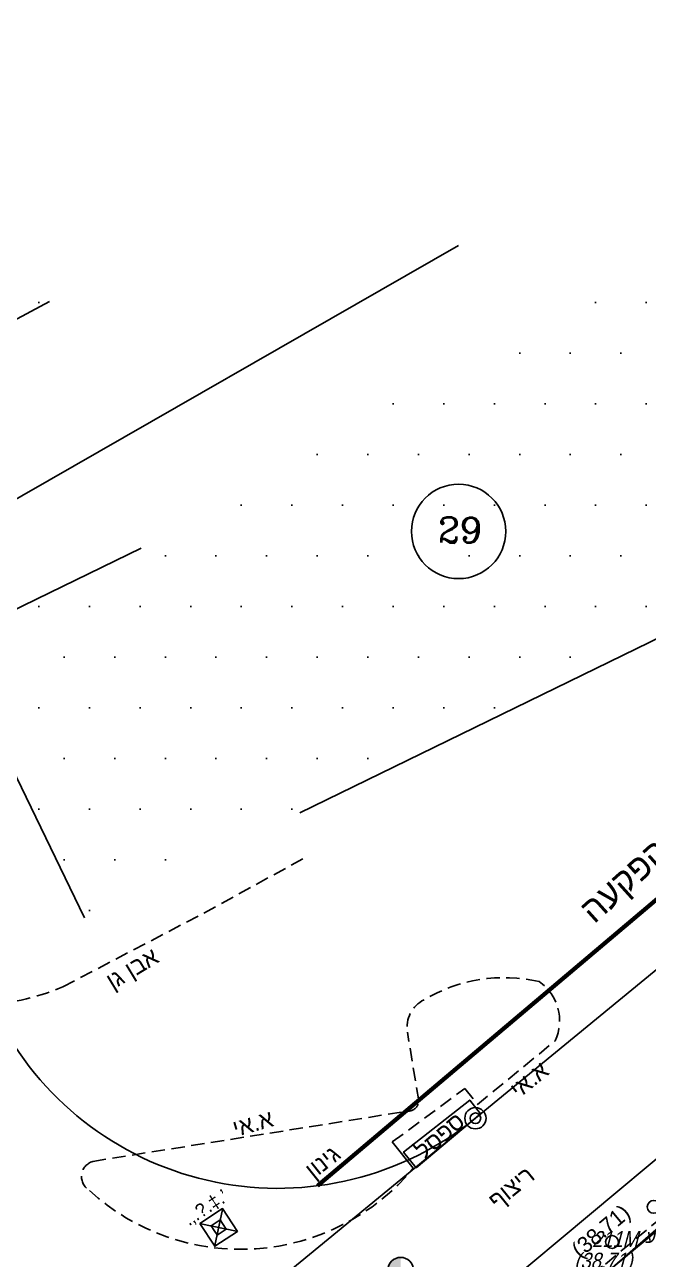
# Model space of a CAD drawing. Extents: x 190024 to 190266, y 665223 to 665488.
# Drawn here: x 190134.74 to 190149.41, y 665390.44 to 665419.46 of the extents above; entities that cross this region are included whole.
import ezdxf
from ezdxf.enums import TextEntityAlignment as Align

# ---------------------------------------------------------------- set-up
doc = ezdxf.new("R2010")
doc.units = 0
doc.header["$LTSCALE"] = 1.25
for name, pattern in [('ACAD_ISO03W100', [30, 12, -18]), ('dash2', [4, 2, -2]), ('HIDDEN', [0.375, 0.25, -0.125])]:
    doc.linetypes.add(name, pattern=pattern)
for name, color, linetype in [('C1603_0', 210, 'Continuous'), ('C1610_0', 210, 'Continuous'), ('KAV HFKAA', 170, 'Continuous'), ('M2200', 7, 'Continuous'), ('M2204', 9, 'Continuous'), ('M2404', 1, 'HIDDEN'), ('M4804', 4, 'Continuous'), ('M5232', 7, 'Continuous'), ('M6351', 1, 'Continuous'), ('PNT', 1, 'Continuous'), ('PNTDESC', 3, 'Continuous'), ('PNTELEV', 5, 'Continuous'), ('PNTNO', 7, 'Continuous'), ('PT_PNTSNO', 7, 'Continuous')]:
    doc.layers.add(name, color=color, linetype=linetype)
for name, color, linetype, lineweight in [('M1000', 7, 'Continuous', 35), ('M1502', 1, 'Continuous', 20), ('M2417', 70, 'HIDDEN', 25), ('M5207', 7, 'Continuous', 25)]:
    doc.layers.add(name, color=color, linetype=linetype, lineweight=lineweight)
doc.styles.add('HANIT_TEXT', font='hebtxt')
doc.styles.add('hebtxt', font='hebtxt')
doc.styles.add('ROMANC', font='romanc.shx')
doc.styles.get("Standard").update_dxf_attribs({"font": 'hebtxt.shx'})
pattern_1 = [(0, (0, 0), (0.5953124999999999, 1.190625), [0, -1.190625])]

# ---------------------------------------------------------------- blocks, each defined once
blk = doc.blocks.new('M5232_E')
blk.add_circle((7.586481887145169e-09, -4.541476417152523e-09), 0.8000000000000002)
at = {"style": 'HANIT_TEXT'}
blk.add_attdef('NAME', text='', height=1.6, dxfattribs=at).set_placement((7.586481842736249e-09, 0.5), align=Align.BOTTOM_CENTER)
for tag, p in [('HEIGHT', (7.586481842736249e-09, -1)), ('MARK', (7.586481842736249e-09, -3))]:
    blk.add_attdef(tag, text='', height=1.6, dxfattribs=at).set_placement(p, align=Align.TOP_CENTER)
blk = doc.blocks.new('SRVPNO0')
at = {"layer": 'PNTDESC', "oblique": 15, "width": 0.86}
blk.add_attdef('DESC2', text='', height=1, dxfattribs=at).set_placement((-2.491916891059923, -0.8123870574075998), align=Align.MIDDLE_LEFT)
at = {"layer": 'PNTELEV', "oblique": 15, "width": 0.86}
blk.add_attdef('ELEV2', (-2.235286158764376, 0.0752), '', height=1, dxfattribs=at)
at = {"layer": 'PNTNO', "oblique": 15, "width": 0.86}
blk.add_attdef('PT#', text='', height=1, dxfattribs=at).set_placement((0.3206950086667995, 1.428657329751788), align=Align.CENTER)
blk = doc.blocks.new('SPT26')
at = {"color": 0, "linetype": 'Continuous'}
for radius in [0.5, 0.25]:
    blk.add_circle((0, 0), radius, dxfattribs=at)
blk = doc.blocks.new('SPT67')
at = {"linetype": 'ByBlock'}
blk.add_hatch(color=0, dxfattribs=at).paths.add_polyline_path([(0.2, 0), (-0.2, 0, 1)])
at = {"color": 0, "linetype": 'Continuous'}
blk.add_circle((0, 0), 0.2, dxfattribs=at)
blk = doc.blocks.new('M6351_S')
blk.add_lwpolyline([(-0.4999999999999982, 0.5), (0.5000000000000018, 0.5), (0.5000000000000018, -0.5), (-0.4999999999999982, -0.5)], close=True)
for points in [[(0.4750000000000014, 0.4749999999999996), (-0.4749999999999996, -0.4749999999999996)], [(-0.4749999999999996, 0.4749999999999996), (0.4750000000000014, -0.4749999999999996)], [(-0.1999999999999975, 0.1985857864376257), (-0.1999999999999975, 0), (-0.1999999999999975, -0.1985857864376257)], [(0.1985857864376293, 0.2000000000000011), (-0.1985857864376239, 0.1999999999999993)], [(0.2000000000000011, -0.1985857864376257), (0.2000000000000011, 0.1985857864376257)], [(-0.1985857864376239, -0.1999999999999993), (0.1985857864376275, -0.1999999999999993)]]:
    blk.add_lwpolyline(points)
at = {"style": 'hebtxt', "flags": 1}
for tag, p in [('NAME', (1.77635683940025e-15, 2.5)), ('TYPE', (1.77635683940025e-15, -2)), ('DESC', (1.77635683940025e-15, -3.5)), ('OWNER', (1.77635683940025e-15, -5))]:
    blk.add_attdef(tag, text='', height=1, dxfattribs=at).set_placement(p, align=Align.CENTER)
at = {"style": 'hebtxt'}
blk.add_attdef('MARK', text='', height=1, dxfattribs=at).set_placement((1.77635683940025e-15, 1), align=Align.CENTER)

msp = doc.modelspace()

# ---------------------------------------------------------------- hatches: boundary and pattern name
at = {"layer": 'M2200'}
h = msp.add_hatch(dxfattribs=at)
h.set_pattern_fill('DOTS', color=256, scale=0.75, style=0)
h.set_pattern_definition(pattern_1)
h.paths.add_polyline_path([(190135.3280029297, 665412.9559936523), (190126.3040008545, 665429.1350097656), (190122.4065235938, 665427.0391812278), (190123.9525979809, 665424.0532894734), (190123.0235624469, 665423.5635671786), (190124.8957143733, 665420.0161588072), (190128.8994383015, 665422.171593988), (190130.6505460537, 665418.8052320444), (190126.6549788869, 665416.7069900262), (190128.4140014648, 665413.3850097656), (190129.358102926, 665413.8849211606), (190131.0724570653, 665410.6834619666)])
h = msp.add_hatch(dxfattribs=at)
h.set_pattern_fill('DOTS', color=256, scale=0.75, style=0)
h.set_pattern_definition(pattern_1)
h.paths.add_polyline_path([(190156.6130065918, 665418.3510131836), (190137.4783166259, 665407.1581426054), (190132.9839935303, 665404.967010498), (190136.1519927979, 665398.4689941406), (190154.6982265863, 665407.5109004434), (190152.8564930642, 665411.0565356008), (190157.3642471138, 665413.3966901375), (190157.2113233407, 665413.6657425753), (190158.6463236596, 665414.400927496)])

# ---------------------------------------------------------------- linework, layer by layer
at = {"layer": 'C1603_0'}
for p, q in [((190129.274, 665405.292), (190144.9444067443, 665414.2684898452)), ((190164.737, 665409.668), (190145.344, 665393.757)), ((190104.35, 665355.07), (190166.33, 665406.75))]:
    msp.add_line(p, q, dxfattribs=at)
msp.add_lwpolyline([(190100.7861173128, 665459.2004855386), (190105.124, 665450.992), (190117.194, 665428.152), (190129.274, 665405.292), (190134.182, 665396.005, 0.4706302423783451), (190145.344, 665393.757), (190121.08, 665373.85, 0.2645888719055002), (190125.648, 665386.471), (190118.5, 665399.99), (190106.581, 665422.532), (190095.465, 665443.554), (190090.169693226, 665453.569164936)], format="xyb", dxfattribs=at)
msp.add_circle((190144.9481900823, 665407.5490817386), 1.10969656042289, dxfattribs=at)
at = {"layer": 'KAV HFKAA', "linetype": 'dash2', "const_width": 0.1}
msp.add_lwpolyline([(190141.6279547928, 665392.1684325471), (190163.9608460764, 665411.0139379131)], dxfattribs=at)
at = {"layer": 'M2200'}
msp.add_lwpolyline([(190135.3280029297, 665412.9559936523), (190131.0724570653, 665410.6834619666)], dxfattribs=at)
at = {"layer": 'M2200', "linetype": 'ACAD_ISO03W100'}
msp.add_lwpolyline([(190154.6982265863, 665407.5109004434), (190136.1519927979, 665398.4689941406), (190132.9839935303, 665404.967010498), (190137.4783166259, 665407.1581426054)], dxfattribs=at)
at = {"layer": 'M2204', "linetype": 'HIDDEN'}
for points in [[(190143.3887159319, 665393.1990921948), (190145.0979267329, 665394.4592861405), (190145.3889155257, 665394.0770632334), (190147.2208810447, 665395.5777988081)], [(190144.0109139666, 665394.1699059705), (190143.7442869168, 665395.7797223197)], [(190136.3448192958, 665392.7433634069), (190143.7525108765, 665393.9247876208)]]:
    msp.add_lwpolyline(points, dxfattribs=at)
at = {"layer": 'M2204', "linetype": 'Continuous'}
for points in [[(190146.2255030834, 665388.658001219), (190148.505, 665390.193), (190152.6194038391, 665393.6124067196)], [(190143.3887159319, 665393.1990921948), (190143.8805971888, 665392.5820635804)]]:
    msp.add_lwpolyline(points, dxfattribs=at)
at = {"layer": 'M2204', "linetype": 'HIDDEN'}
for centre, radius, start, end in [((190146.0193440315, 665393.397956402), 3.664353010728264, 76.98746850668495, 120.9407861424998), ((190146.2018316347, 665396.048059452), 1.122322045204094, 335.2280972826443, 55.07127257019173), ((190144.4540359383, 665395.8961168517), 0.7192296994838521, 116.3049894384297, 189.3132602859781), ((190143.7615113389, 665394.1740624463), 0.2494372606131679, 267.9321434249544, 359.0452126204349), ((190136.4546421197, 665392.3840846954), 0.3756890272191656, 106.9971266525938, 239.8861365307554), ((190139.8245168505, 665395.9440096945), 5.268251074597419, 227.5119972144088, 320.3458272778876)]:
    msp.add_arc(centre, radius, start, end, dxfattribs=at)
at = {"layer": 'M2204', "linetype": 'Continuous'}
msp.add_arc((190142.4216194934, 665400.7244461983), 14.22836497522132, 215.8171551859442, 238.2740836380483, dxfattribs=at)
at = {"layer": 'M2404'}
msp.add_lwpolyline([(190146.1305483649, 665388.7990104437), (190148.4029350221, 665390.329221221), (190152.5107463036, 665393.7431489851)], dxfattribs=at)
at = {"layer": 'M2417', "linetype": 'HIDDEN'}
msp.add_lwpolyline([(190135.6383824589, 665396.8457159675), (190138.9573925539, 665398.5780634214), (190141.2844447125, 665399.855008752)], dxfattribs=at)
msp.add_arc((190133.4360805224, 665402.0945750462), 5.692157363273572, 272.0431399838637, 292.7618135959921, dxfattribs=at)
at = {"layer": 'M5207'}
msp.add_lwpolyline([(190143.9521578051, 665392.5920667899), (190143.6531378173, 665392.9624490595), (190145.2121535062, 665394.1825138278), (190145.4608122401, 665393.8636113468), (190143.9521578051, 665392.5920667899)], dxfattribs=at)
at = {"layer": 'PT_PNTSNO'}
msp.add_polyline3d([(190132.7261863132, 665390.310755915, 38.8), (190136.994, 665387.833, 38.775), (190141.044, 665387.31, 38.747), (190145.923, 665388.51, 38.728), (190148.505, 665390.193, 38.711), (190152.637, 665393.781, 38.661), (190152.866, 665396.369, 38.722), (190155.311, 665398.325, 38.7), (190164.024, 665405.535, 38.594), (190172.507, 665412.617, 38.555), (190180.2661119117, 665418.9254215412, 38.45), (190187.303, 665424.767, 38.339), (190190.8413230086, 665427.7622459003, 38.3), (190194.28, 665427.9889999998, 38.193), (190198.88, 665431.8719999999, 38.135), (190202.426, 665434.7879999998, 38.051), (190212.821, 665443.4399999998, 37.908), (190214.319, 665447.1529999999, 37.996), (190220.243, 665452.3109999999, 37.838), (190227.173, 665458.042, 37.775), (190231.882, 665461.82, 37.722), (190239.166, 665457.704, 37.764)], dxfattribs=at)

# ---------------------------------------------------------------- block references
at = {"layer": 'C1610_0', "xscale": 0.5, "yscale": 0.5, "zscale": 0.5, "rotation": 90}
msp.add_blockref('SPT26', (190145.3439999936, 665393.7569999947), dxfattribs=at)
at = {"layer": 'M4804', "xscale": 1.5, "yscale": 1.5, "zscale": 1.5, "rotation": 270}
msp.add_blockref('SPT67', (190143.584989001, 665390.1868783911), dxfattribs=at)
at = {"layer": 'M5232', "ltscale": 0.2, "xscale": 0.1874999999992788, "yscale": 0.1874999999992788, "zscale": 0.1874999999992788, "rotation": 350.7324285883434}
for p in [(190149.5353273664, 665391.6736922895, 78.066), (190148.5568107965, 665390.8483778088, 78.066)]:
    msp.add_blockref('M5232_E', p, dxfattribs=at).add_auto_attribs({'MARK': '.ע'})
at = {"layer": 'M6351'}
ref = msp.add_blockref('M6351_S', (190139.3039259266, 665391.1891784612), dxfattribs=dict(at, xscale=0.6400000000139698, yscale=0.6400000000139698, zscale=0.32, rotation=33.08617222464765))
ref.add_attrib('MARK', '.‚.\x8e.‡.’', dxfattribs={"layer": '0', "height": 0.32, "rotation": 33.08617222464765, "style": 'hebtxt'}).set_placement((190139.0828574667, 665391.5284757594), align=Align.CENTER)
at = {"layer": 'PNT', "xscale": 0.375, "yscale": 0.375, "zscale": 0.375}
msp.add_blockref('SRVPNO0', (190148.505, 665390.193, 38.711), dxfattribs=at).add_auto_attribs({'PT#': '211M', 'ELEV2': '(38.71)'})

# ---------------------------------------------------------------- texts
at = {"layer": 'C1603_0', "style": 'ROMANC'}
msp.add_text('29', height=0.6, rotation=359.3320323554862, dxfattribs=at).set_placement((190144.9738728447, 665407.2833536258), align=Align.CENTER)
at = {"layer": 'KAV HFKAA', "style": 'hebtxt'}
msp.add_text('העקפה וק', height=0.6, rotation=42.01388918979315, dxfattribs=at).set_placement((190148.1345508527, 665398.3090893888))
at = {"layer": 'M1000', "style": 'hebtxt'}
for s, height, rotation, p in [('ןג ןבא', 0.3999999999999999, 31.1802517382671, (190136.8130015692, 665396.7671146877)), ('יא.א', 0.3999999999999999, 39.0742374397875, (190146.3602919182, 665394.2048279562)), ('יא.א', 0.3999999999999999, 16.08552063630828, (190139.7016296019, 665393.3134608795)), ('לספס', 0.3999999999999999, 40.7750725194197, (190144.1381305409, 665392.7671154946)), ('ןוניג', 0.4, 38.54164733318135, (190141.5395093686, 665392.3117403251)), ('ףוציר', 0.3999999999999999, 39.0742374397875, (190145.8503567642, 665391.5998271897))]:
    msp.add_text(s, height=height, rotation=rotation, dxfattribs=at).set_placement(p)
at = {"layer": 'M1502'}
msp.add_text('(38.71)', height=0.375, rotation=39.87340347524596, dxfattribs=at).set_placement((190148.4126526956, 665390.9625608703, 38.711), align=Align.CENTER)

doc.saveas('drawing.dxf')
